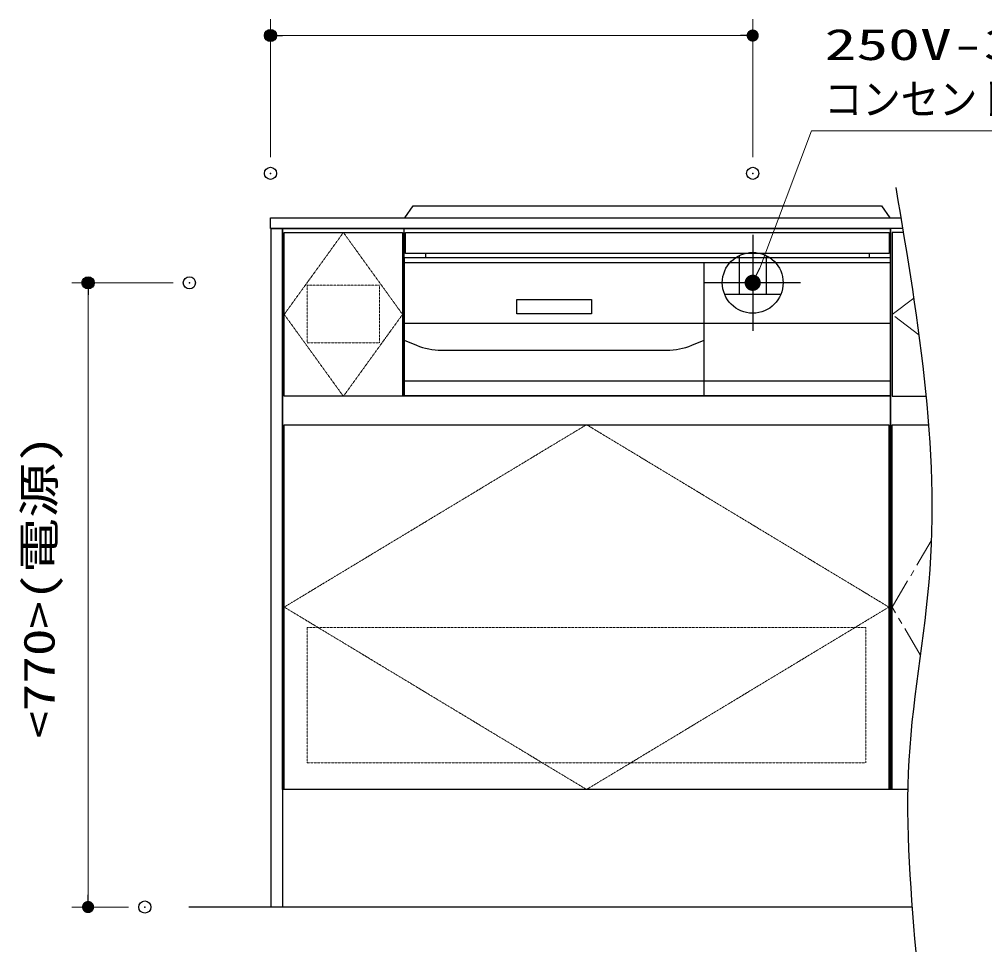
# Model space of a CAD drawing. Units: millimetres, scale not verified. Extents: x -9797 to 9797, y -4555 to 4555.
# Drawn here: x -4566 to -3375, y -355 to 795 of the extents above; entities that cross this region are included whole.
import ezdxf
from ezdxf.enums import TextEntityAlignment as Align

# ---------------------------------------------------------------- set-up
doc = ezdxf.new("R2010")
doc.units = ezdxf.units.MM
doc.header["$LTSCALE"] = 30
doc.header["$PDMODE"] = 32
doc.header["$PDSIZE"] = 15
for name, pattern in [('USER1', [0.375, 0.25, -0.125]), ('USER3', [2, 1.25, -0.25, 0.25, -0.25]), ('USER7', [1.125, 0.75, -0.125, 0.125, -0.125])]:
    doc.linetypes.add(name, pattern=pattern)
for name, color, linetype, lineweight in [('0-0_0', 7, 'Continuous', 25), ('0-1_細線ﾚｲﾔｰ', 91, 'USER1', 9), ('0-2_寸法ﾚｲﾔｰ', 30, 'Continuous', 13), ('0-3_DEFPOINTS', 7, 'Continuous', 25), ('0-4_1', 7, 'Continuous', 25), ('0-7_KABE', 4, 'Continuous', 25)]:
    doc.layers.add(name, color=color, linetype=linetype, lineweight=lineweight)
doc.styles.add('ＭＳ ゴシック', font='')
doc.styles.get('ＭＳ ゴシック').set_extended_font_data('MS Gothic')

# ---------------------------------------------------------------- blocks, each defined once
blk = doc.blocks.new('_DOT')
at = {"layer": '0-0_0', "color": 30}
blk.add_line((-15, 0), (-30, 0), dxfattribs=at)
for points in [[(0, 0), (-15, 0), (-14.88, 1.88)], [(0, 0), (-14.88, -1.88), (-15, 0)], [(0, 0), (-14.88, 1.88), (-14.53, 3.73)], [(0, 0), (-14.53, -3.73), (-14.88, -1.88)], [(0, 0), (-14.53, 3.73), (-13.95, 5.52)], [(0, 0), (-13.95, -5.52), (-14.53, -3.73)], [(0, 0), (-13.95, 5.52), (-13.14, 7.23)], [(0, 0), (-13.14, -7.23), (-13.95, -5.52)], [(0, 0), (-13.14, 7.23), (-12.14, 8.82)], [(0, 0), (-12.14, -8.82), (-13.14, -7.23)], [(0, 0), (-12.14, 8.82), (-10.93, 10.27)], [(0, 0), (-10.93, -10.27), (-12.14, -8.82)], [(0, 0), (-10.93, 10.27), (-9.56, 11.56)], [(0, 0), (-9.56, -11.56), (-10.93, -10.27)], [(0, 0), (-9.56, 11.56), (-8.04, 12.66)], [(0, 0), (-8.04, -12.66), (-9.56, -11.56)], [(0, 0), (-8.04, 12.66), (-6.39, 13.57)], [(0, 0), (-6.39, -13.57), (-8.04, -12.66)], [(0, 0), (-6.39, 13.57), (-4.64, 14.27)], [(0, 0), (-4.64, -14.27), (-6.39, -13.57)], [(0, 0), (-4.64, 14.27), (-2.81, 14.73)], [(0, 0), (-2.81, -14.73), (-4.64, -14.27)], [(0, 0), (-2.81, 14.73), (-0.94, 14.97)], [(0, 0), (-0.94, -14.97), (-2.81, -14.73)], [(0, 0), (-0.94, 14.97), (0.94, 14.97)], [(0, 0), (0.94, -14.97), (-0.94, -14.97)], [(0, 0), (0.94, 14.97), (2.81, 14.73)], [(0, 0), (2.81, 14.73), (4.64, 14.27)], [(0, 0), (4.64, 14.27), (6.39, 13.57)], [(0, 0), (6.39, 13.57), (8.04, 12.66)], [(0, 0), (8.04, 12.66), (9.56, 11.56)], [(0, 0), (9.56, 11.56), (10.93, 10.27)], [(0, 0), (10.93, 10.27), (12.14, 8.82)], [(0, 0), (12.14, 8.82), (13.14, 7.23)], [(0, 0), (13.14, 7.23), (13.95, 5.52)], [(0, 0), (13.95, 5.52), (14.53, 3.73)], [(0, 0), (14.53, 3.73), (14.88, 1.88)], [(0, 0), (14.88, 1.88), (15, 0)], [(0, 0), (2.81, -14.73), (0.94, -14.97)], [(0, 0), (4.64, -14.27), (2.81, -14.73)], [(0, 0), (6.39, -13.57), (4.64, -14.27)], [(0, 0), (8.04, -12.66), (6.39, -13.57)], [(0, 0), (9.56, -11.56), (8.04, -12.66)], [(0, 0), (10.93, -10.27), (9.56, -11.56)], [(0, 0), (12.14, -8.82), (10.93, -10.27)], [(0, 0), (13.14, -7.23), (12.14, -8.82)], [(0, 0), (13.95, -5.52), (13.14, -7.23)], [(0, 0), (14.53, -3.73), (13.95, -5.52)], [(0, 0), (14.88, -1.88), (14.53, -3.73)], [(0, 0), (15, 0), (14.88, -1.88)]]:
    blk.add_solid(points, dxfattribs=at)
blk = doc.blocks.new('A$C5C1B3A85')
at = {"layer": '0-0_0', "color": 1, "lineweight": 30}
for p, q in [((0, 1773.4), (0, -1773.4)), ((-496.2, 1009.7), (-496.2, -426.1)), ((496.2, 1009.7), (496.2, -426.1)), ((1773.4, 0), (-1773.4, 0)), ((-1041.2, -426.1), (1041.2, -426.1))]:
    blk.add_line(p, q, dxfattribs=at)
blk.add_circle((0, 0), 1125, dxfattribs=at)
blk = doc.blocks.new('A$C660A66E9')
at = {"layer": '0-0_0'}
for points in [[(0, 20760), (22500, 20760), (22500, 0), (0, 0)], [(4440, 14550), (60, 14550), (60, 20610), (4440, 20610)], [(60, 0), (60, 13500), (22440, 13500), (22440, 0)]]:
    blk.add_lwpolyline(points, close=True, dxfattribs=at)
at = {"layer": '0-1_細線ﾚｲﾔｰ', "linetype": 'USER7'}
blk.add_lwpolyline([(2250, 20610), (60, 17580), (2250, 14550), (4440, 17580)], close=True, dxfattribs=at)
at = {"layer": '0-1_細線ﾚｲﾔｰ'}
for points in [[(915, 16530), (3585, 16530), (3585, 18660), (915, 18660)], [(915, 990), (21585, 990), (21585, 6000), (915, 6000)]]:
    blk.add_lwpolyline(points, close=True, dxfattribs=at)
at = {"layer": '0-1_細線ﾚｲﾔｰ', "linetype": 'USER3'}
blk.add_lwpolyline([(11250, 13500), (60, 6750), (11250, 0), (22440, 6750)], close=True, dxfattribs=at)
at = {"layer": '0-4_1'}
for p, q in [((4500, 14550), (4500, 20760)), ((22500, 14550), (60, 14550))]:
    blk.add_line(p, q, dxfattribs=at)
blk = doc.blocks.new('A$C660A62C6')
at = {"layer": '0-0_0'}
for p, q in [((-8205, -1314), (-8205, -1470)), ((8205, -1314), (8205, -1470)), ((-9000, -1470), (-9000, -6570)), ((9000, -1470), (9000, -6570)), ((-9000, -3900), (9000, -3900))]:
    blk.add_line(p, q, dxfattribs=at)
for points in [[(-8955, -534), (8955, -534), (8955, -1314), (-8955, -1314)], [(-4829.3, -3022.4), (-2070.7, -3022.4), (-2070.7, -3551.2), (-4829.3, -3551.2)]]:
    blk.add_lwpolyline(points, close=True, dxfattribs=at)
at = {"layer": '0-4_1'}
for p, q in [((-8970, 0), (8970, 0)), ((-9000, -1470), (9000, -1470)), ((-9000, -1650), (9000, -1650)), ((2100, -6568.4), (2100, -1648.4)), ((-9000, -4518.5), (-8543.1, -4708.9)), ((1643.1, -4708.9), (2100, -4518.5)), ((-7620, -4893.5), (720, -4893.5)), ((-9000, -6030), (9000, -6030)), ((-9000, -6570), (9000, -6570))]:
    blk.add_line(p, q, dxfattribs=at)
blk.add_lwpolyline([(-8970, 0), (-8670, 450), (8670, 450), (8970, 0)], dxfattribs=at)
for centre, start, end in [((-7620, -2493.5), 247.38014, 270), ((720, -2493.5), 270, 292.61986)]:
    blk.add_arc(centre, 2400, start, end, dxfattribs=at)

msp = doc.modelspace()

# ---------------------------------------------------------------- linework, layer by layer
at = {"layer": '0-0_0'}
for p, q in [((-3491.2, 327.86), (-3491.2, 536.86)), ((-3489.2, -155.14), (-3489.2, 294.86)), ((-3489.2, 294.86), (-3444.26, 294.86))]:
    msp.add_line(p, q, dxfattribs=at)
for points in [[(-3484.75, 587.26), (-3482.09, 571.54), (-3479.44, 555.82), (-3476.8, 540.1), (-3474.19, 524.37), (-3471.61, 508.65), (-3469.08, 492.93), (-3466.59, 477.21), (-3464.17, 461.49), (-3461.81, 445.77), (-3459.53, 430.06), (-3457.33, 414.34), (-3455.23, 398.63), (-3453.22, 382.91), (-3451.33, 367.2), (-3449.55, 351.49), (-3447.9, 335.78), (-3446.39, 320.08), (-3445.02, 304.37), (-3443.8, 288.67), (-3442.74, 272.97), (-3441.85, 257.28), (-3441.13, 241.58), (-3440.6, 225.89), (-3440.27, 210.2), (-3440.14, 194.52), (-3440.22, 178.83), (-3440.52, 163.16), (-3441.04, 147.48), (-3441.8, 131.81), (-3442.81, 116.14), (-3444.07, 100.47), (-3445.55, 84.81), (-3447.22, 69.15), (-3449.04, 53.49), (-3450.98, 37.84), (-3452.99, 22.18), (-3455.05, 6.52), (-3457.11, -9.14), (-3459.14, -24.81)], [(-3476.24, 536.86), (-4256.2, 536.86), (-4256.2, 549.86), (-3478.42, 549.86)], [(-3475.43, 531.86), (-3489.2, 531.86), (-3489.2, 329.86), (-3447.31, 329.86)], [(-3459.14, -24.81), (-3461.1, -40.48), (-3462.96, -56.15), (-3464.67, -71.83), (-3466.2, -87.52), (-3467.52, -103.21), (-3468.58, -118.91), (-3469.36, -134.62), (-3469.86, -150.34), (-3470.11, -166.07), (-3470.11, -181.81), (-3469.9, -197.55), (-3469.48, -213.3), (-3468.89, -229.05), (-3468.14, -244.81), (-3467.25, -260.57), (-3466.24, -276.34), (-3465.13, -292.11), (-3463.94, -307.88), (-3462.69, -323.66), (-3461.4, -339.43), (-3460.09, -355.21)]]:
    msp.add_lwpolyline(points, dxfattribs=at)
msp.add_lwpolyline([(-4255.2, 536.86), (-4241.2, 536.86), (-4241.2, -300.14), (-4255.2, -300.14)], close=True, dxfattribs=at)
at = {"layer": '0-1_細線ﾚｲﾔｰ', "linetype": 'USER3'}
for points in [[(-3456.14, 405.53), (-3489.2, 430.86), (-3462.6, 451.07)], [(-3454.45, 11.07), (-3489.2, 69.86), (-3440.88, 151.61)]]:
    msp.add_lwpolyline(points, dxfattribs=at)
at = {"layer": '0-2_寸法ﾚｲﾔｰ'}
for p, q in [((-4256.2, 624.86), (-4256.2, 794.86)), ((-3661.2, 624.86), (-3661.2, 794.86)), ((-3676.2, 774.86), (-4241.2, 774.86)), ((-4376.2, 469.86), (-4501.2, 469.86)), ((-4481.2, -285.14), (-4481.2, 454.86)), ((-4431.2, -300.14), (-4501.2, -300.14))]:
    msp.add_line(p, q, dxfattribs=at)
msp.add_lwpolyline([(-3080.8, 657.16), (-3588.52, 657.16), (-3652.33, 487.79)], dxfattribs=at)
at = {"layer": '0-3_DEFPOINTS'}
for p in [(-4256.2, 774.86), (-4256.2, 604.86), (-3661.2, 604.86), (-4481.2, 469.86), (-4356.2, 469.86), (-4411.2, -300.14)]:
    msp.add_point(p, dxfattribs=at)
at = {"layer": '0-4_1'}
msp.add_line((-3491.21, 327.86), (-3491.21, 536.86), dxfattribs=at)
msp.add_lwpolyline([(-3469.96, -155.14), (-3491.2, -155.14), (-3491.2, 536.86)], dxfattribs=at)
at = {"layer": '0-7_KABE'}
msp.add_line((-3464.53, -300.14), (-4356.91, -300.14), dxfattribs=at)

# ---------------------------------------------------------------- block references
at = {"layer": '0-0_0', "xscale": 0.03333333, "yscale": 0.03333333}
for name, p in [('A$C660A62C6', (-3791.2, 549.86)), ('A$C660A66E9', (-4241.2, -155.14)), ('A$C5C1B3A85', (-3661.2, 469.86))]:
    msp.add_blockref(name, p, dxfattribs=at)
at = {"layer": '0-2_寸法ﾚｲﾔｰ'}
for p, xscale, yscale, rotation in [((-4256.2, 774.86), 0.5, 0.5, 180), ((-3661.2, 469.86), 0.6666667, 0.6666667, 243.67154), ((-4481.2, 469.86), 0.5, 0.5, 90), ((-4481.2, -300.14), 0.5, 0.5, 270)]:
    msp.add_blockref('_DOT', p, dxfattribs=dict(at, xscale=xscale, yscale=yscale, rotation=rotation))
at = {"layer": '0-2_寸法ﾚｲﾔｰ', "xscale": 0.5, "yscale": 0.5}
msp.add_blockref('_DOT', (-3661.2, 774.86), dxfattribs=at)

# ---------------------------------------------------------------- texts
at = {"layer": '0-2_寸法ﾚｲﾔｰ', "color": 7, "style": 'ＭＳ ゴシック'}
for s, height, width, p in [('250V-30A', 38.48, 1.5, (-3572.58, 733.06)), ('コンセント固定位置', 38.49, 0.9, (-3573.09, 665.67))]:
    msp.add_text(s, height=height, dxfattribs=dict(at, width=width)).set_placement(p, align=Align.BOTTOM_LEFT)
at = {"layer": '0-2_寸法ﾚｲﾔｰ', "style": 'ＭＳ ゴシック', "width": 1.3}
msp.add_text('<770>(電源)', height=38.48, rotation=90, dxfattribs=at).set_placement((-4510.94, -92.66), align=Align.BOTTOM_LEFT)

doc.saveas('drawing.dxf')
